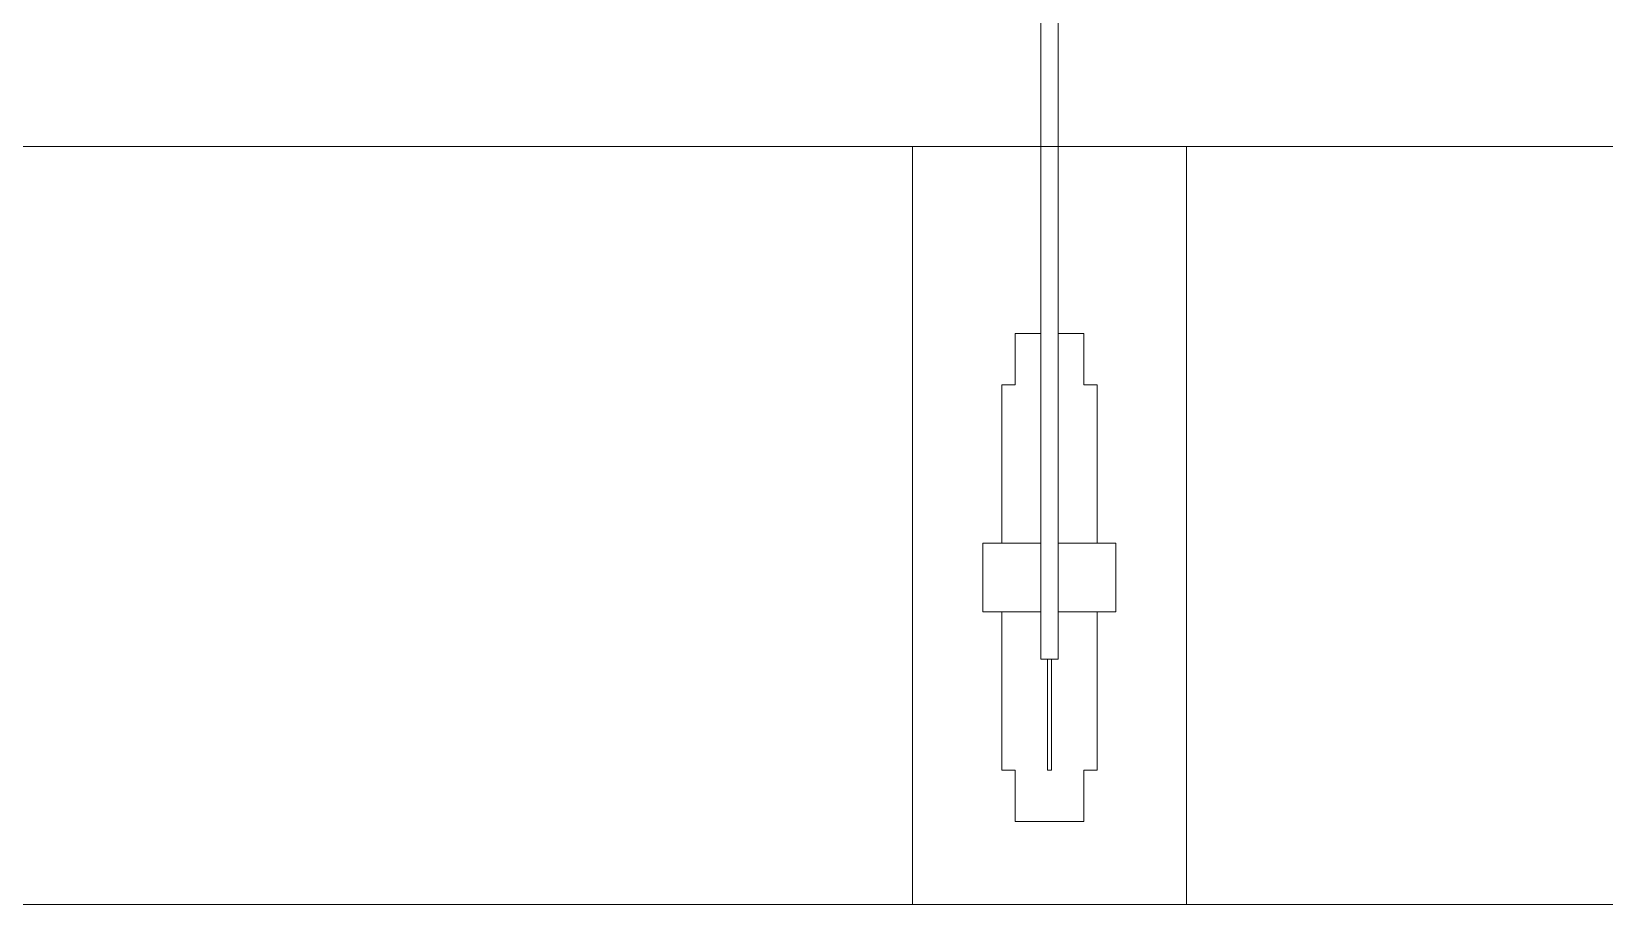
# Model space of a CAD drawing. Extents: x 20 to 307, y 41 to 248.
# Drawn here: x 129.96 to 152.93, y 193.01 to 205.75 of the extents above; entities that cross this region are included whole.
import ezdxf

# ---------------------------------------------------------------- set-up
doc = ezdxf.new("R2010")
doc.units = 0
doc.header["$LTSCALE"] = 0.5
doc.header["$MEASUREMENT"] = 0
doc.layers.add('DIM', color=1, linetype='CONTINUOUS')

msp = doc.modelspace()

# ---------------------------------------------------------------- linework, layer by layer
at = {"layer": 'DIM', "linetype": 'Continuous', "lineweight": 15}
for p, q in [((144.699, 197.446), (144.699, 218.377)), ((144.699, 196.589), (144.699, 218.377)), ((144.949, 197.446), (144.949, 218.377)), ((144.949, 196.589), (144.949, 218.377)), ((48.105, 204.069), (142.824, 204.069)), ((146.824, 204.069), (142.824, 204.069)), ((142.824, 204.069), (142.824, 193.007)), ((146.824, 193.007), (146.824, 204.069)), ((146.824, 204.069), (241.881, 204.069)), ((144.324, 201.342), (144.324, 200.592)), ((144.699, 201.342), (144.324, 201.342)), ((145.324, 201.342), (144.949, 201.342)), ((145.324, 201.342), (145.324, 200.592)), ((144.128, 200.592), (144.128, 200.342)), ((144.264, 200.592), (144.128, 200.592)), ((144.324, 200.592), (144.264, 200.592)), ((145.324, 200.592), (145.384, 200.592)), ((145.384, 200.592), (145.52, 200.592)), ((145.52, 200.592), (145.52, 200.342)), ((144.128, 198.28), (144.128, 200.342)), ((145.52, 198.28), (145.52, 200.342)), ((143.854, 198.28), (144.699, 198.28)), ((143.854, 197.28), (143.854, 198.28)), ((145.794, 198.28), (144.949, 198.28)), ((145.794, 197.28), (145.794, 198.28)), ((144.112, 197.28), (143.854, 197.28)), ((144.441, 197.28), (144.112, 197.28)), ((144.128, 195.217), (144.128, 197.28)), ((144.441, 197.28), (144.531, 197.28)), ((144.699, 197.28), (144.531, 197.28)), ((144.949, 197.28), (145.117, 197.28)), ((145.207, 197.28), (145.117, 197.28)), ((145.207, 197.28), (145.536, 197.28)), ((145.52, 195.217), (145.52, 197.28)), ((145.536, 197.28), (145.794, 197.28)), ((144.699, 196.589), (144.949, 196.589)), ((144.794, 195.087), (144.794, 196.589)), ((144.853, 195.087), (144.853, 196.589)), ((144.128, 195.217), (144.128, 194.967)), ((145.52, 195.217), (145.52, 194.967)), ((144.128, 194.967), (144.264, 194.967)), ((144.324, 194.967), (144.264, 194.967)), ((144.324, 194.217), (144.324, 194.967)), ((144.794, 194.967), (144.794, 195.087)), ((144.853, 194.967), (144.794, 194.967)), ((144.853, 195.087), (144.853, 194.967)), ((145.324, 194.967), (145.384, 194.967)), ((145.324, 194.217), (145.324, 194.967)), ((145.52, 194.967), (145.384, 194.967)), ((145.324, 194.217), (144.324, 194.217)), ((48.324, 193.007), (241.324, 193.007))]:
    msp.add_line(p, q, dxfattribs=at)

doc.saveas('drawing.dxf')
